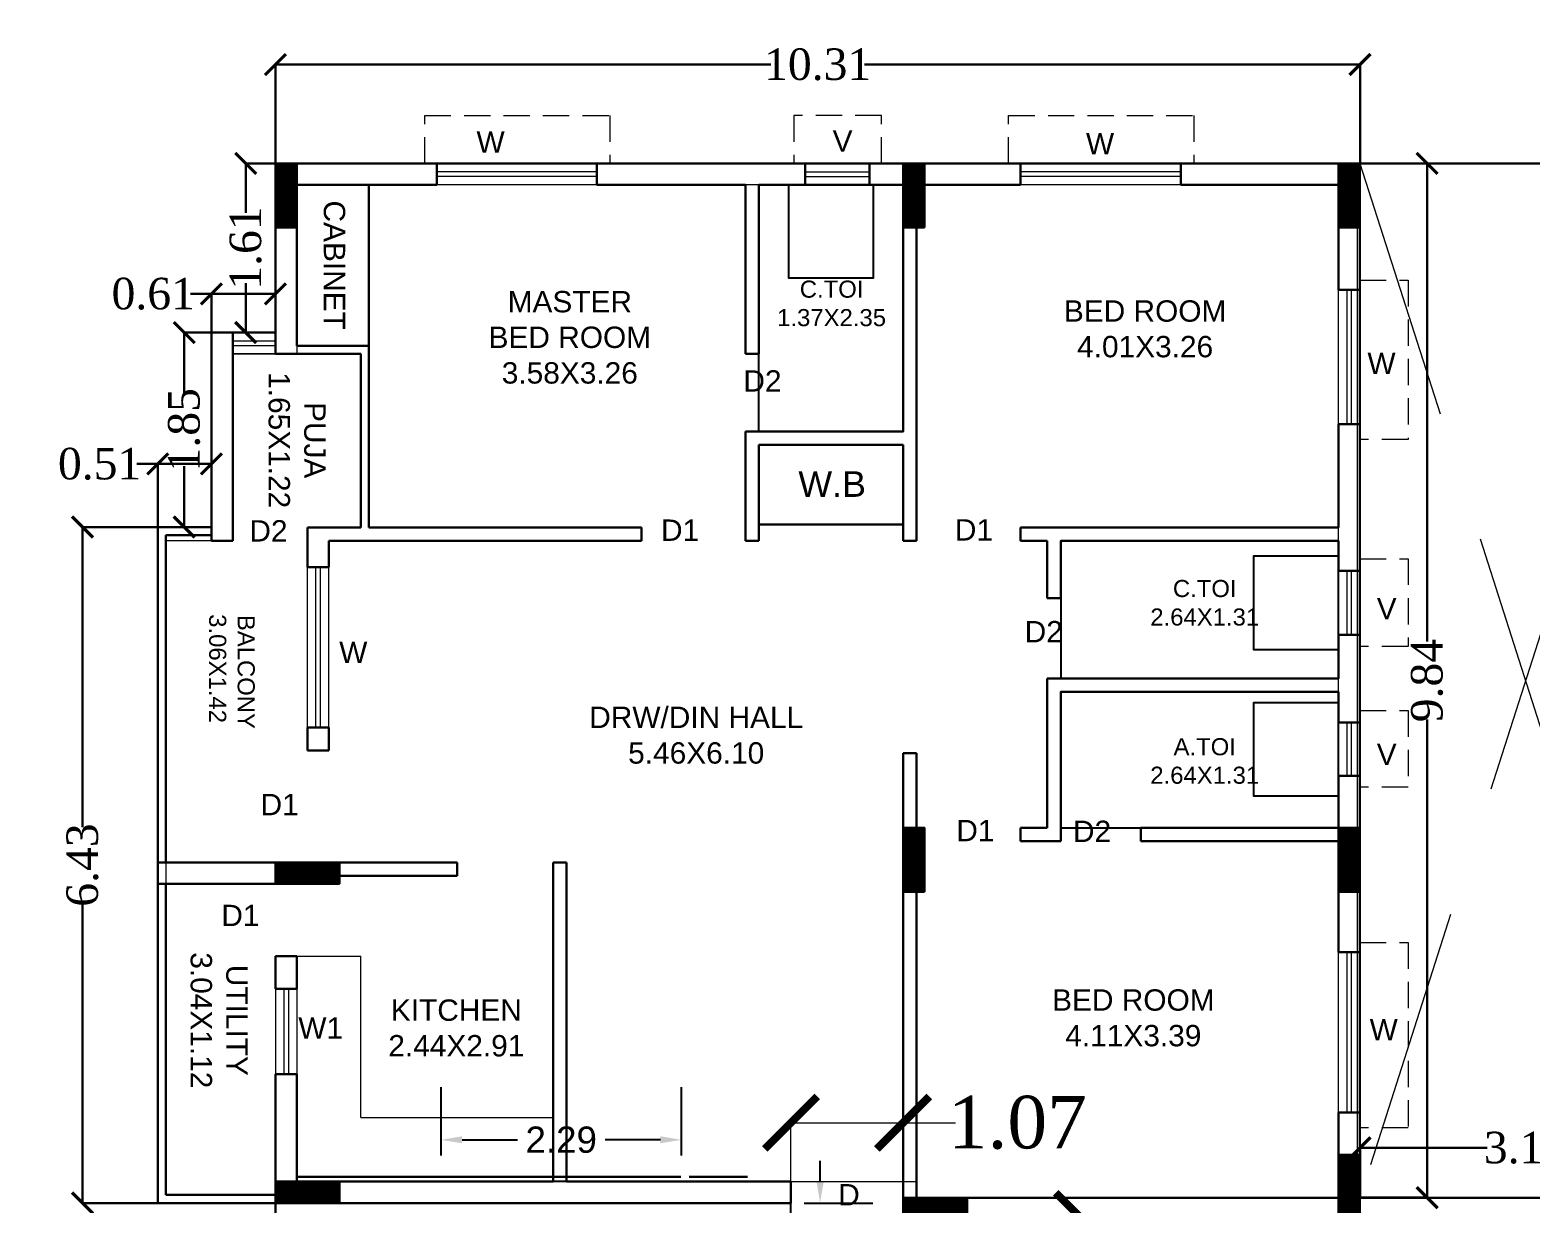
# Model space of a CAD drawing. Header units: metres. Extents: x 0 to 63445, y 32361 to 32804.
# Drawn here: x 63168.56 to 63182.83, y 32635.92 to 32647.08 of the extents above; entities that cross this region are included whole.
import ezdxf

# ---------------------------------------------------------------- set-up
doc = ezdxf.new("R2010")
doc.units = ezdxf.units.M
doc.header["$MEASUREMENT"] = 0
doc.header["$PDMODE"] = 34
doc.header["$PDSIZE"] = -10
for name, pattern in [('CONTINULUS', [0]), ('DASHED', [0.75, 0.5, -0.25]), ('DASHED2', [0.375, 0.25, -0.125])]:
    doc.linetypes.add(name, pattern=pattern)
doc.layers.get('0').update_dxf_attribs({"lineweight": 25})
doc.layers.add('BLK_1_FLR_4_BATH', color=3, linetype='Continuous', plot=False)
doc.layers.add('BLK_1_FLR_4_WATER_CLOSET', color=2, linetype='Continuous', plot=False)
for name, color, linetype, lineweight in [('BLK_1_FLR_4_BLT_UP_AREA', 14, 'DASHED', 9), ('BLK_1_FLR_4_BLT_UP_AREA_DEDUCT', 41, 'DASHED', 9), ('BLK_1_FLR_4_EXIT_WIDTH_DOOR', 7, 'Continuous', 0), ('BLK_1_FLR_4_EXIT_WIDTH_STAIR', 7, 'Continuous', 0), ('BLK_1_FLR_4_STAIR_1_FLIGHT_2', 7, 'Continuous', 0), ('BLK_1_FLR_4_UNITFA', 7, 'Continuous', 0), ('COLUMN', 1, 'Continuous', 30), ('elev', 252, 'Continuous', 20), ('hatch', 251, 'Continuous', 20), ('TEXT-2', 65, 'Continuous', 18), ('wall', 7, 'Continuous', 30), ('window', 154, 'Continuous', 9)]:
    doc.layers.add(name, color=color, linetype=linetype, lineweight=lineweight)
doc.layers.add('BLK_1_FLR_4_STAIR_1', color=7, linetype='Continuous', true_color=0xffffff, plot=False)
doc.layers.add('text', color=65, linetype='Continuous')
doc.styles.add('AutoDCRFont', font='arial.ttf')
doc.styles.add('PreDCRFont', font='arial.ttf', dxfattribs={"height": 0.25})
doc.styles.get("Standard").update_dxf_attribs({"font": 'arial.ttf', "height": 0.4})
doc.styles.add('TNR', font='times.ttf', dxfattribs={"height": 0.5})
doc.dimstyles.new('ARCHANA', dxfattribs={"dimscale": 0, "dimtxt": 0.5, "dimasz": 0.5, "dimexe": 0, "dimexo": 0, "dimgap": 0, "dimtad": 0, "dimzin": 0, "dimdsep": 46, "dimtxsty": 'TNR', "dimblk": 'ARCHTICK', "dimcen": 0.09, "dimclrd": 36, "dimclre": 36, "dimclrt": 7, "dimadec": 0, "dimazin": 0, "dimtfac": 1, "dimtofl": 0, "dimtmove": 0, "dimatfit": 3, "dimldrblk": 'ARCHTICK', "dimfxl": 1, "dimfrac": 2, "dimtolj": 1, "dimtzin": 0, "dimlwd": -1, "dimlwe": -1, "dimarcsym": 0})
doc.dimstyles.new('Copy of Standard2', dxfattribs={"dimtxt": 0.25, "dimasz": 0.2, "dimexe": 0.5, "dimexo": 0.3, "dimgap": 0.09, "dimtad": 0, "dimtoh": 1, "dimzin": 0, "dimdsep": 46, "dimtxsty": 'PreDCRFont', "dimcen": 0.025, "dimdle": 0.1, "dimadec": 0, "dimazin": 0, "dimtfac": 1, "dimtofl": 0, "dimtmove": 2, "dimatfit": 3, "dimfxl": 0.18, "dimtolj": 1, "dimtzin": 0, "dimarcsym": 0})

# ---------------------------------------------------------------- blocks, each defined once
blk = doc.blocks.new('*D385')
at = {"layer": 'BLK_1_FLR_4_STAIR_1_FLIGHT_2', "color": 0, "linetype": 'Continuous', "lineweight": -2, "transparency": 16777216}
for p, q in [((63172.472, 32636.375), (63172.472, 32637.025)), ((63174.758, 32636.375), (63174.758, 32637.025)), ((63172.672, 32636.525), (63173.198, 32636.525)), ((63174.558, 32636.525), (63174.032, 32636.525))]:
    blk.add_line(p, q, dxfattribs=at)
at = {"layer": 'BLK_1_FLR_4_STAIR_1_FLIGHT_2', "color": 0, "linetype": 'Continuous', "transparency": 16777216}
for points in [[(63172.672, 32636.559), (63172.672, 32636.492), (63172.472, 32636.525)], [(63174.558, 32636.559), (63174.558, 32636.492), (63174.758, 32636.525)]]:
    blk.add_solid(points, dxfattribs=at)
at = {"layer": 'Defpoints', "color": 0, "linetype": 'Continuous', "transparency": 16777216}
for p in [(63174.758, 32636.525), (63172.472, 32635.924), (63174.758, 32635.924)]:
    blk.add_point(p, dxfattribs=at)
at = {"layer": 'BLK_1_FLR_4_STAIR_1_FLIGHT_2', "color": 0, "linetype": 'Continuous', "transparency": 16777216, "insert": (63173.615, 32636.525), "char_height": 0.25, "attachment_point": 5, "style": 'PreDCRFont'}
blk.add_mtext('\\A1;2.29', dxfattribs=at)
blk = doc.blocks.new('*D386')
at = {"layer": 'BLK_1_FLR_4_STAIR_1_FLIGHT_2', "color": 0, "linetype": 'Continuous', "lineweight": -2, "transparency": 16777216}
for p, q in [((63176.077, 32636.124), (63176.077, 32636.324)), ((63175.927, 32635.924), (63176.577, 32635.924)), ((63175.927, 32634.705), (63176.577, 32634.705)), ((63176.077, 32634.505), (63176.077, 32634.305))]:
    blk.add_line(p, q, dxfattribs=at)
at = {"layer": 'BLK_1_FLR_4_STAIR_1_FLIGHT_2', "color": 0, "linetype": 'Continuous', "transparency": 16777216}
for points in [[(63176.044, 32636.124), (63176.111, 32636.124), (63176.077, 32635.924)], [(63176.044, 32634.505), (63176.111, 32634.505), (63176.077, 32634.705)]]:
    blk.add_solid(points, dxfattribs=at)
at = {"layer": 'Defpoints', "color": 0, "linetype": 'Continuous', "transparency": 16777216}
for p in [(63175.358, 32635.924), (63176.077, 32635.924), (63174.758, 32634.705)]:
    blk.add_point(p, dxfattribs=at)
at = {"layer": 'BLK_1_FLR_4_STAIR_1_FLIGHT_2', "color": 0, "linetype": 'Continuous', "transparency": 16777216, "insert": (63176.077, 32635.314), "char_height": 0.25, "attachment_point": 5, "rotation": 90, "style": 'PreDCRFont'}
blk.add_mtext('\\A1;1.22', dxfattribs=at)
blk = doc.blocks.new('A$C7D115503')
at = {"layer": 'COLUMN', "ltscale": 3}
h = blk.add_hatch(dxfattribs=at)
h.set_pattern_fill('ANSI31', color=256, style=0)
h.paths.add_polyline_path([(-14.36, -11.59), (-6.36, -11.59), (-6.36, 12.41), (-14.36, 12.41)])
at = {"layer": 'COLUMN', "ltscale": 0.05}
for p, q in [((-14.36, 12.41), (-6.36, 12.41)), ((-14.36, 12.41), (-14.36, -11.59)), ((-6.36, 12.41), (-6.36, -11.59)), ((-6.36, -11.59), (-14.36, -11.59))]:
    blk.add_line(p, q, dxfattribs=at)
blk = doc.blocks.new('_ArchTick')
at = {"color": 0, "linetype": 'ByBlock', "const_width": 0.15}
blk.add_lwpolyline([(-0.5, -0.5), (0.5, 0.5)], dxfattribs=at)
blk = doc.blocks.new('*D671')
at = {"layer": 'Defpoints', "color": 0, "ltscale": 0.5, "transparency": 16777216}
for p in [(63169.062, 32642.355), (63169.778, 32642.355), (63169.778, 32635.924)]:
    blk.add_point(p, dxfattribs=at)
at = {"layer": 'wall', "color": 36, "ltscale": 0.5, "transparency": 16777216}
for p, q in [((63169.778, 32642.355), (63169.062, 32642.355)), ((63169.062, 32642.355), (63169.062, 32639.499)), ((63169.062, 32635.924), (63169.062, 32638.78)), ((63169.778, 32635.924), (63169.062, 32635.924))]:
    blk.add_line(p, q, dxfattribs=at)
at = {"layer": 'wall', "color": 36, "ltscale": 0.5, "transparency": 16777216, "xscale": 0.2, "yscale": 0.2, "zscale": 0.2}
for p, rotation in [((63169.062, 32642.355), 90), ((63169.062, 32635.924), 270)]:
    blk.add_blockref('_ArchTick', p, dxfattribs=dict(at, rotation=rotation))
at = {"layer": 'wall', "color": 7, "ltscale": 0.5, "transparency": 16777216, "insert": (63169.062, 32639.139), "char_height": 0.5, "attachment_point": 5, "rotation": 90, "style": 'TNR'}
blk.add_mtext('\\A1;{\\H0.6x;6.43}', dxfattribs=at)
blk = doc.blocks.new('*D672')
at = {"layer": 'Defpoints', "color": 0, "ltscale": 0.5, "transparency": 16777216}
for p in [(63169.778, 32642.955), (63169.778, 32642.355), (63170.288, 32642.355)]:
    blk.add_point(p, dxfattribs=at)
at = {"layer": 'wall', "color": 36, "ltscale": 0.5, "transparency": 16777216}
for p, q in [((63169.778, 32642.955), (63169.578, 32642.955)), ((63169.778, 32642.355), (63169.778, 32642.955)), ((63170.288, 32642.955), (63169.778, 32642.955)), ((63170.288, 32642.355), (63170.288, 32642.955))]:
    blk.add_line(p, q, dxfattribs=at)
at = {"layer": 'wall', "color": 36, "ltscale": 0.5, "transparency": 16777216, "xscale": 0.2, "yscale": 0.2, "zscale": 0.2, "rotation": 180}
blk.add_blockref('_ArchTick', (63169.778, 32642.955), dxfattribs=at)
at = {"layer": 'wall', "color": 36, "ltscale": 0.5, "transparency": 16777216, "xscale": 0.2, "yscale": 0.2, "zscale": 0.2}
blk.add_blockref('_ArchTick', (63170.288, 32642.955), dxfattribs=at)
at = {"layer": 'wall', "color": 7, "ltscale": 0.5, "transparency": 16777216, "insert": (63169.225, 32642.955), "char_height": 0.5, "attachment_point": 5, "style": 'TNR'}
blk.add_mtext('\\A1;{\\H0.6x;0.51}', dxfattribs=at)
blk = doc.blocks.new('*D673')
at = {"layer": 'Defpoints', "color": 0, "ltscale": 0.5, "transparency": 16777216}
for p in [(63170.029, 32644.205), (63170.288, 32644.205), (63170.288, 32642.355)]:
    blk.add_point(p, dxfattribs=at)
at = {"layer": 'wall', "color": 36, "ltscale": 0.5, "transparency": 16777216}
for p, q in [((63170.288, 32644.205), (63170.029, 32644.205)), ((63170.029, 32644.205), (63170.029, 32643.627)), ((63170.029, 32642.355), (63170.029, 32642.933)), ((63170.288, 32642.355), (63170.029, 32642.355))]:
    blk.add_line(p, q, dxfattribs=at)
at = {"layer": 'wall', "color": 36, "ltscale": 0.5, "transparency": 16777216, "xscale": 0.2, "yscale": 0.2, "zscale": 0.2}
for p, rotation in [((63170.029, 32644.205), 90), ((63170.029, 32642.355), 270)]:
    blk.add_blockref('_ArchTick', p, dxfattribs=dict(at, rotation=rotation))
at = {"layer": 'wall', "color": 7, "ltscale": 0.5, "transparency": 16777216, "insert": (63170.029, 32643.28), "char_height": 0.5, "attachment_point": 5, "rotation": 90, "style": 'TNR'}
blk.add_mtext('\\A1;{\\H0.6x;1.85}', dxfattribs=at)
blk = doc.blocks.new('*D674')
at = {"layer": 'Defpoints', "color": 0, "ltscale": 0.5, "transparency": 16777216}
for p in [(63170.897, 32644.573), (63170.288, 32644.205), (63170.897, 32644.205)]:
    blk.add_point(p, dxfattribs=at)
at = {"layer": 'wall', "color": 36, "ltscale": 0.5, "transparency": 16777216}
for p, q in [((63170.288, 32644.573), (63170.088, 32644.573)), ((63170.288, 32644.205), (63170.288, 32644.573)), ((63170.897, 32644.573), (63170.288, 32644.573)), ((63170.897, 32644.205), (63170.897, 32644.573))]:
    blk.add_line(p, q, dxfattribs=at)
at = {"layer": 'wall', "color": 36, "ltscale": 0.5, "transparency": 16777216, "xscale": 0.2, "yscale": 0.2, "zscale": 0.2, "rotation": 180}
blk.add_blockref('_ArchTick', (63170.288, 32644.573), dxfattribs=at)
at = {"layer": 'wall', "color": 36, "ltscale": 0.5, "transparency": 16777216, "xscale": 0.2, "yscale": 0.2, "zscale": 0.2}
blk.add_blockref('_ArchTick', (63170.897, 32644.573), dxfattribs=at)
at = {"layer": 'wall', "color": 7, "ltscale": 0.5, "transparency": 16777216, "insert": (63169.735, 32644.573), "char_height": 0.5, "attachment_point": 5, "style": 'TNR'}
blk.add_mtext('\\A1;{\\H0.6x;0.61}', dxfattribs=at)
blk = doc.blocks.new('*D641')
at = {"layer": 'Defpoints', "color": 0, "ltscale": 0.5, "transparency": 16777216}
for p in [(63170.614, 32645.814), (63170.897, 32645.814), (63170.897, 32644.205)]:
    blk.add_point(p, dxfattribs=at)
at = {"layer": 'wall', "color": 36, "ltscale": 0.5, "transparency": 16777216}
for p, q in [((63170.897, 32645.814), (63170.614, 32645.814)), ((63170.614, 32645.814), (63170.614, 32645.344)), ((63170.614, 32644.205), (63170.614, 32644.675)), ((63170.897, 32644.205), (63170.614, 32644.205))]:
    blk.add_line(p, q, dxfattribs=at)
at = {"layer": 'wall', "color": 36, "ltscale": 0.5, "transparency": 16777216, "xscale": 0.2, "yscale": 0.2, "zscale": 0.2}
for p, rotation in [((63170.614, 32645.814), 90), ((63170.614, 32644.205), 270)]:
    blk.add_blockref('_ArchTick', p, dxfattribs=dict(at, rotation=rotation))
at = {"layer": 'wall', "color": 7, "ltscale": 0.5, "transparency": 16777216, "insert": (63170.614, 32645.009), "char_height": 0.5, "attachment_point": 5, "rotation": 90, "style": 'TNR'}
blk.add_mtext('\\A1;{\\H0.6x;1.61}', dxfattribs=at)
blk = doc.blocks.new('*D675')
at = {"layer": 'Defpoints', "color": 0, "ltscale": 0.5, "transparency": 16777216}
for p in [(63181.212, 32646.755), (63170.897, 32645.814), (63181.212, 32645.814)]:
    blk.add_point(p, dxfattribs=at)
at = {"layer": 'wall', "color": 36, "ltscale": 0.5, "transparency": 16777216}
for p, q in [((63170.897, 32645.814), (63170.897, 32646.755)), ((63170.897, 32646.755), (63175.609, 32646.755)), ((63181.212, 32646.755), (63176.5, 32646.755)), ((63181.212, 32645.814), (63181.212, 32646.755))]:
    blk.add_line(p, q, dxfattribs=at)
at = {"layer": 'wall', "color": 36, "ltscale": 0.5, "transparency": 16777216, "xscale": 0.2, "yscale": 0.2, "zscale": 0.2, "rotation": 180}
blk.add_blockref('_ArchTick', (63170.897, 32646.755), dxfattribs=at)
at = {"layer": 'wall', "color": 36, "ltscale": 0.5, "transparency": 16777216, "xscale": 0.2, "yscale": 0.2, "zscale": 0.2}
blk.add_blockref('_ArchTick', (63181.212, 32646.755), dxfattribs=at)
at = {"layer": 'wall', "color": 7, "ltscale": 0.5, "transparency": 16777216, "insert": (63176.054, 32646.755), "char_height": 0.5, "attachment_point": 5, "style": 'TNR'}
blk.add_mtext('\\A1;{\\H0.6x;10.31}', dxfattribs=at)
blk = doc.blocks.new('*D676')
at = {"layer": 'Defpoints', "color": 0, "ltscale": 0.5, "transparency": 16777216}
for p in [(63181.212, 32645.814), (63181.212, 32635.975), (63181.85, 32635.975)]:
    blk.add_point(p, dxfattribs=at)
at = {"layer": 'wall', "color": 36, "ltscale": 0.5, "transparency": 16777216}
for p, q in [((63181.212, 32645.814), (63181.85, 32645.814)), ((63181.85, 32645.814), (63181.85, 32641.265)), ((63181.85, 32635.975), (63181.85, 32640.523)), ((63181.212, 32635.975), (63181.85, 32635.975))]:
    blk.add_line(p, q, dxfattribs=at)
at = {"layer": 'wall', "color": 36, "ltscale": 0.5, "transparency": 16777216, "xscale": 0.2, "yscale": 0.2, "zscale": 0.2}
for p, rotation in [((63181.85, 32645.814), 90), ((63181.85, 32635.975), 270)]:
    blk.add_blockref('_ArchTick', p, dxfattribs=dict(at, rotation=rotation))
at = {"layer": 'wall', "color": 7, "ltscale": 0.5, "transparency": 16777216, "insert": (63181.85, 32640.894), "char_height": 0.5, "attachment_point": 5, "rotation": 90, "style": 'TNR'}
blk.add_mtext('\\A1;{\\H0.6x;9.84}', dxfattribs=at)
blk = doc.blocks.new('*D677')
at = {"layer": 'Defpoints', "color": 0, "ltscale": 0.5, "transparency": 16777216}
for p in [(63184.36, 32636.449), (63181.212, 32635.975), (63184.36, 32635.975)]:
    blk.add_point(p, dxfattribs=at)
at = {"layer": 'wall', "color": 36, "ltscale": 0.5, "transparency": 16777216}
for p, q in [((63181.212, 32635.975), (63181.212, 32636.449)), ((63181.212, 32636.449), (63182.422, 32636.449)), ((63184.36, 32636.449), (63183.15, 32636.449)), ((63184.36, 32635.975), (63184.36, 32636.449))]:
    blk.add_line(p, q, dxfattribs=at)
at = {"layer": 'wall', "color": 36, "ltscale": 0.5, "transparency": 16777216, "xscale": 0.2, "yscale": 0.2, "zscale": 0.2, "rotation": 180}
blk.add_blockref('_ArchTick', (63181.212, 32636.449), dxfattribs=at)
at = {"layer": 'wall', "color": 36, "ltscale": 0.5, "transparency": 16777216, "xscale": 0.2, "yscale": 0.2, "zscale": 0.2}
blk.add_blockref('_ArchTick', (63184.36, 32636.449), dxfattribs=at)
at = {"layer": 'wall', "color": 7, "ltscale": 0.5, "transparency": 16777216, "insert": (63182.786, 32636.449), "char_height": 0.5, "attachment_point": 5, "style": 'TNR'}
blk.add_mtext('\\A1;{\\H0.6x;3.15}', dxfattribs=at)
blk = doc.blocks.new('*D955')
at = {"layer": 'BLK_1_FLR_4_EXIT_WIDTH_STAIR', "color": 36, "ltscale": 0.5, "transparency": 16777216}
for p, q in [((63177.907, 32635.772), (63178.568, 32635.772)), ((63178.568, 32635.772), (63178.568, 32635.312)), ((63178.568, 32633.638), (63178.568, 32634.097)), ((63177.907, 32633.638), (63178.568, 32633.638))]:
    blk.add_line(p, q, dxfattribs=at)
at = {"layer": 'Defpoints', "color": 0, "ltscale": 0.5, "transparency": 16777216}
for p in [(63177.907, 32635.772), (63178.568, 32635.772), (63177.907, 32633.638)]:
    blk.add_point(p, dxfattribs=at)
at = {"layer": 'BLK_1_FLR_4_EXIT_WIDTH_STAIR', "color": 36, "ltscale": 0.5, "transparency": 16777216, "xscale": 0.5, "yscale": 0.5, "zscale": 0.5}
for p, rotation in [((63178.568, 32635.772), 90), ((63178.568, 32633.638), 270)]:
    blk.add_blockref('_ArchTick', p, dxfattribs=dict(at, rotation=rotation))
at = {"layer": 'BLK_1_FLR_4_EXIT_WIDTH_STAIR', "color": 7, "ltscale": 0.5, "transparency": 16777216, "insert": (63178.568, 32634.705), "char_height": 0.5, "attachment_point": 5, "rotation": 90, "style": 'TNR'}
blk.add_mtext('\\A1;2.13', dxfattribs=at)
blk = doc.blocks.new('*D1015')
at = {"layer": 'BLK_1_FLR_4_EXIT_WIDTH_DOOR', "color": 36, "ltscale": 0.5, "transparency": 16777216}
for p, q in [((63175.8, 32636.127), (63175.8, 32636.688)), ((63175.8, 32636.688), (63176.866, 32636.688)), ((63176.866, 32636.127), (63176.866, 32636.688)), ((63176.866, 32636.688), (63177.366, 32636.688))]:
    blk.add_line(p, q, dxfattribs=at)
at = {"layer": 'Defpoints', "color": 0, "ltscale": 0.5, "transparency": 16777216}
for p in [(63176.866, 32636.688), (63175.8, 32636.127), (63176.866, 32636.127)]:
    blk.add_point(p, dxfattribs=at)
at = {"layer": 'BLK_1_FLR_4_EXIT_WIDTH_DOOR', "color": 36, "ltscale": 0.5, "transparency": 16777216, "xscale": 0.5, "yscale": 0.5, "zscale": 0.5, "rotation": 180}
blk.add_blockref('_ArchTick', (63175.8, 32636.688), dxfattribs=at)
at = {"layer": 'BLK_1_FLR_4_EXIT_WIDTH_DOOR', "color": 36, "ltscale": 0.5, "transparency": 16777216, "xscale": 0.5, "yscale": 0.5, "zscale": 0.5}
blk.add_blockref('_ArchTick', (63176.866, 32636.688), dxfattribs=at)
at = {"layer": 'BLK_1_FLR_4_EXIT_WIDTH_DOOR', "color": 7, "ltscale": 0.5, "transparency": 16777216, "insert": (63177.953, 32636.688), "char_height": 0.5, "attachment_point": 5, "style": 'TNR'}
blk.add_mtext('\\A1;1.07', dxfattribs=at)

msp = doc.modelspace()

# ---------------------------------------------------------------- linework, layer by layer
at = {"layer": 'BLK_1_FLR_4_BATH', "color": 3}
for points in [[(63175.4948, 32645.6104), (63176.8664, 32645.6104), (63176.8664, 32643.2649), (63175.4948, 32643.2649)], [(63181.0084, 32642.2235), (63178.3651, 32642.2235), (63178.3651, 32640.9153), (63181.0084, 32640.9153)], [(63181.0084, 32640.7883), (63178.3651, 32640.7883), (63178.3651, 32639.4929), (63181.0084, 32639.4929)]]:
    msp.add_lwpolyline(points, close=True, dxfattribs=at)
at = {"layer": 'BLK_1_FLR_4_BLT_UP_AREA', "color": 14, "linetype": 'CONTINULUS', "ltscale": 0.05}
msp.add_lwpolyline([(63233.1569, 32645.8136), (63170.8973, 32645.8136), (63170.8973, 32644.2047), (63170.2876, 32644.2047), (63170.2876, 32642.3547), (63169.778, 32642.3547), (63169.778, 32642.3547), (63169.778, 32635.9241), (63170.8973, 32635.9241), (63170.8973, 32633.4856), (63169.778, 32633.4856), (63169.778, 32627.055), (63170.2876, 32627.055), (63170.2876, 32625.205), (63170.8973, 32625.205), (63170.8973, 32623.5961), (63233.1569, 32623.5961)], dxfattribs=at)
at = {"layer": 'BLK_1_FLR_4_BLT_UP_AREA_DEDUCT', "color": 14, "linetype": 'Continuous'}
msp.add_lwpolyline([(63184.3601, 32635.9749), (63181.1886, 32635.9749), (63181.1886, 32645.8195), (63184.3601, 32645.8195)], close=True, dxfattribs=at)
at = {"layer": 'BLK_1_FLR_4_STAIR_1'}
msp.add_lwpolyline([(63175.7996, 32633.2824), (63175.7996, 32636.1273), (63170.8973, 32636.1273), (63170.8973, 32633.2824)], close=True, dxfattribs=at)
at = {"layer": 'BLK_1_FLR_4_UNITFA', "color": 3, "ltscale": 0.5}
msp.add_lwpolyline([(63169.8542, 32636.0003), (63170.8973, 32636.0003), (63170.8973, 32636.1273), (63176.9934, 32636.1273), (63176.9934, 32635.9749), (63181.0084, 32635.9749), (63181.0084, 32645.6104), (63171.1005, 32645.6104), (63171.1005, 32644.0015), (63170.4899, 32644.0015), (63170.4909, 32642.2235), (63169.8542, 32642.2235), (63169.8542, 32636.0003)], close=True, dxfattribs=at)
at = {"layer": 'BLK_1_FLR_4_WATER_CLOSET', "color": 3}
for points in [[(63176.585, 32645.6104), (63175.7763, 32645.6104), (63175.7763, 32644.7254), (63176.585, 32644.7254)], [(63181.0084, 32642.0762), (63180.1997, 32642.0762), (63180.1997, 32641.1913), (63181.0084, 32641.1913)], [(63181.0084, 32640.6839), (63180.1997, 32640.6839), (63180.1997, 32639.799), (63181.0084, 32639.799)]]:
    msp.add_lwpolyline(points, close=True, dxfattribs=at)
at = {"layer": 'elev', "ltscale": 0.05}
for p, q in [((63171.1005, 32638.2737), (63171.7101, 32638.2737)), ((63171.7101, 32636.7369), (63171.7101, 32638.2737)), ((63171.7101, 32636.7369), (63173.5389, 32636.7369))]:
    msp.add_line(p, q, dxfattribs=at)
at = {"layer": 'hatch', "linetype": 'DASHED2', "ltscale": 10}
for p, q in [((63181.2116, 32645.8136), (63184.3601, 32635.9749)), ((63184.3601, 32645.8125), (63181.2116, 32635.9749))]:
    msp.add_line(p, q, dxfattribs=at)
at = {"layer": 'wall', "ltscale": 0.05}
for p, q in [((63170.8973, 32644.2047), (63170.8973, 32645.8136)), ((63170.8973, 32645.8136), (63172.4307, 32645.8136)), ((63170.8973, 32645.8136), (63170.8973, 32644.2047)), ((63173.9547, 32645.8136), (63175.9363, 32645.8136)), ((63176.5459, 32645.8136), (63177.0696, 32645.8136)), ((63177.0696, 32645.8136), (63177.9841, 32645.8136)), ((63179.5081, 32645.8136), (63181.0084, 32645.8136)), ((63181.2116, 32644.6106), (63181.2116, 32645.8136)), ((63171.1005, 32645.6104), (63172.4307, 32645.6104)), ((63171.1005, 32644.0777), (63171.1005, 32645.6104)), ((63173.9547, 32645.6104), (63175.3678, 32645.6104)), ((63175.3678, 32644.0015), (63175.3678, 32645.6104)), ((63175.4948, 32645.6104), (63175.9382, 32645.6104)), ((63175.4948, 32645.6104), (63175.9363, 32645.6104)), ((63175.4948, 32644.0015), (63175.4948, 32645.6104)), ((63176.5459, 32645.6104), (63176.6828, 32645.6104)), ((63176.5459, 32645.6104), (63176.8664, 32645.6104)), ((63176.9934, 32642.2235), (63176.9934, 32645.6231)), ((63177.0696, 32645.6104), (63177.9841, 32645.6104)), ((63177.9841, 32645.6104), (63177.9841, 32645.6231)), ((63179.5081, 32645.6104), (63181.0084, 32645.6104)), ((63181.0084, 32644.6106), (63181.0084, 32645.6104)), ((63176.8664, 32643.2649), (63176.8664, 32645.2167)), ((63170.8973, 32644.2047), (63170.2876, 32644.2047)), ((63170.2876, 32642.2235), (63170.2876, 32644.2047)), ((63170.4909, 32642.2235), (63170.4909, 32644.2047)), ((63171.7101, 32644.0015), (63170.8973, 32644.0015)), ((63171.7863, 32644.0777), (63171.1005, 32644.0777)), ((63175.4948, 32644.0015), (63175.3678, 32644.0015)), ((63181.0084, 32642.3505), (63181.0084, 32643.332)), ((63181.2116, 32641.9386), (63181.2116, 32643.332)), ((63175.3678, 32642.3505), (63175.3678, 32643.2649)), ((63176.8664, 32643.2649), (63175.3678, 32643.2649)), ((63175.4948, 32642.2235), (63175.4948, 32643.1379)), ((63176.8664, 32643.1379), (63175.4948, 32643.1379)), ((63176.8664, 32642.2235), (63176.8664, 32643.1379)), ((63169.778, 32639.1627), (63169.778, 32642.3547)), ((63169.778, 32642.3547), (63170.2876, 32642.3547)), ((63171.7101, 32642.3505), (63171.2021, 32642.3505)), ((63171.2021, 32642.3505), (63171.2021, 32641.9717)), ((63174.3772, 32642.3505), (63171.7863, 32642.3505)), ((63174.3772, 32642.2235), (63174.3772, 32642.3505)), ((63175.3678, 32642.2235), (63175.3678, 32642.3505)), ((63175.3678, 32642.3505), (63175.3678, 32642.3505)), ((63177.9841, 32642.2235), (63177.9841, 32642.3505)), ((63178.1873, 32642.3505), (63177.9841, 32642.3505)), ((63181.0084, 32642.3505), (63178.0603, 32642.3505)), ((63169.8542, 32639.1627), (63169.8542, 32642.2785)), ((63169.8542, 32642.2785), (63170.2876, 32642.2785)), ((63170.4909, 32642.2235), (63170.2876, 32642.2235)), ((63171.2021, 32641.9717), (63171.2021, 32642.2235)), ((63174.3772, 32642.2235), (63171.4053, 32642.2235)), ((63171.4053, 32641.9717), (63171.4053, 32642.2235)), ((63178.2381, 32642.2235), (63177.9841, 32642.2235)), ((63181.0084, 32642.2235), (63178.3651, 32642.2235)), ((63181.0084, 32641.9386), (63181.0084, 32642.2235)), ((63178.3651, 32641.6774), (63178.2381, 32641.6774)), ((63181.0084, 32640.9153), (63181.0084, 32641.329)), ((63181.2116, 32640.4939), (63181.2116, 32641.329)), ((63181.0084, 32640.9153), (63178.2381, 32640.9153)), ((63181.0084, 32640.7883), (63178.3651, 32640.7883)), ((63181.0084, 32640.4939), (63181.0084, 32640.7883)), ((63171.2021, 32640.2295), (63171.2021, 32640.4476)), ((63171.2021, 32640.4476), (63171.2021, 32640.2295)), ((63171.4053, 32640.2295), (63171.4053, 32640.4476)), ((63171.4053, 32640.2295), (63171.2021, 32640.2295)), ((63176.8664, 32639.3151), (63176.8664, 32640.2031)), ((63176.9934, 32640.2031), (63176.8664, 32640.2031)), ((63176.9934, 32640.2031), (63176.8664, 32640.2031)), ((63176.9934, 32639.3151), (63176.9934, 32640.2031)), ((63176.9934, 32640.2031), (63176.9934, 32640.2031)), ((63181.0084, 32639.4929), (63181.0084, 32639.989)), ((63181.2116, 32638.3089), (63181.2116, 32639.989)), ((63177.0696, 32639.3151), (63176.9934, 32639.3151)), ((63181.0084, 32638.3089), (63181.0084, 32639.3659)), ((63170.8973, 32638.9595), (63170.8973, 32639.1627)), ((63172.6245, 32639.1627), (63170.8973, 32639.1627)), ((63170.8973, 32639.1627), (63170.8973, 32638.9595)), ((63172.6245, 32639.1627), (63171.1005, 32639.1627)), ((63172.6245, 32639.0357), (63172.6245, 32639.1627)), ((63173.5389, 32636.1273), (63173.5389, 32639.1627)), ((63173.6659, 32639.1627), (63173.5389, 32639.1627)), ((63173.6659, 32639.1627), (63173.5389, 32639.1627)), ((63173.6659, 32636.1273), (63173.6659, 32639.1627)), ((63177.0696, 32639.1881), (63176.8664, 32639.1881)), ((63172.6245, 32639.0357), (63171.1005, 32639.0357)), ((63172.6245, 32639.0357), (63171.1005, 32639.0357)), ((63171.1005, 32638.9595), (63171.1005, 32639.0357)), ((63176.8664, 32635.7717), (63176.8664, 32639.1119)), ((63176.9934, 32635.9749), (63176.9934, 32639.1119)), ((63169.778, 32635.9241), (63169.778, 32638.9595)), ((63169.8542, 32636.0003), (63169.8542, 32638.9595)), ((63170.8973, 32637.9619), (63170.8973, 32638.2737)), ((63171.1005, 32638.2737), (63170.8973, 32638.2737)), ((63170.8973, 32638.2737), (63170.8973, 32637.9619)), ((63171.1005, 32637.9619), (63171.1005, 32638.2737)), ((63170.8973, 32637.1499), (63170.8973, 32635.9241)), ((63171.1005, 32636.1273), (63171.1005, 32637.1499)), ((63181.0084, 32636.3813), (63181.0084, 32636.7848)), ((63181.2116, 32636.3813), (63181.2116, 32636.7848)), ((63171.1005, 32636.1273), (63173.5389, 32636.1273)), ((63173.6659, 32636.1273), (63175.7996, 32636.1273)), ((63174.555, 32636.1273), (63174.555, 32636.1273)), ((63175.7996, 32635.9241), (63175.7996, 32636.1273)), ((63171.1005, 32635.9241), (63175.7996, 32635.9241))]:
    msp.add_line(p, q, dxfattribs=at)
at = {"layer": 'wall', "ltscale": 3}
for p, q in [((63172.4307, 32645.8136), (63172.4307, 32645.6104)), ((63173.9547, 32645.8136), (63173.9547, 32645.6104)), ((63175.9363, 32645.6104), (63175.9363, 32645.8136)), ((63176.5459, 32645.6104), (63176.5459, 32645.8136)), ((63177.9841, 32645.8136), (63177.9841, 32645.6104)), ((63179.5081, 32645.8136), (63179.5081, 32645.6104)), ((63181.0084, 32644.6106), (63181.2116, 32644.6106)), ((63181.0084, 32643.332), (63181.2116, 32643.332)), ((63171.2021, 32641.9717), (63171.4053, 32641.9717)), ((63181.0084, 32641.9386), (63181.2116, 32641.9386)), ((63181.0084, 32641.329), (63181.2116, 32641.329)), ((63171.2021, 32640.4476), (63171.4053, 32640.4476)), ((63181.0084, 32640.4939), (63181.2116, 32640.4939)), ((63181.0084, 32639.989), (63181.2116, 32639.989)), ((63181.0084, 32638.3089), (63181.2116, 32638.3089)), ((63170.8973, 32637.9619), (63171.1005, 32637.9619)), ((63170.8973, 32637.1499), (63171.1005, 32637.1499)), ((63181.0084, 32636.7848), (63181.2116, 32636.7848))]:
    msp.add_line(p, q, dxfattribs=at)
at = {"layer": 'wall'}
for p, q in [((63181.2116, 32645.8136), (63184.3601, 32645.8136)), ((63171.7863, 32644.0777), (63171.7863, 32645.6104)), ((63171.7101, 32644.0015), (63171.7101, 32642.3505)), ((63171.7863, 32644.0777), (63171.7863, 32642.3505)), ((63176.8664, 32642.3792), (63175.4948, 32642.3792)), ((63175.3678, 32642.2235), (63175.4948, 32642.2235)), ((63176.8664, 32642.2235), (63176.9934, 32642.2235)), ((63178.2381, 32642.2235), (63178.2381, 32641.6774)), ((63178.3651, 32642.2235), (63178.3651, 32641.6774)), ((63178.2381, 32640.9153), (63178.2381, 32639.4929)), ((63178.3651, 32640.7883), (63178.3651, 32639.3659)), ((63177.9841, 32639.4929), (63177.9841, 32639.3659)), ((63178.2381, 32639.4929), (63177.9841, 32639.4929)), ((63179.1271, 32639.4929), (63181.0084, 32639.4929)), ((63179.1271, 32639.4929), (63179.1271, 32639.3659)), ((63177.9841, 32639.3659), (63178.3651, 32639.3659)), ((63179.1271, 32639.3659), (63181.0084, 32639.3659)), ((63170.8973, 32639.1627), (63169.778, 32639.1627)), ((63169.778, 32639.1627), (63169.778, 32638.9595)), ((63170.8973, 32638.9595), (63169.778, 32638.9595)), ((63170.8973, 32636.0003), (63169.8542, 32636.0003)), ((63177.0696, 32635.9749), (63181.0084, 32635.9749)), ((63181.2116, 32635.9749), (63189.7994, 32635.9749))]:
    msp.add_line(p, q, dxfattribs=at)
at = {"layer": 'wall', "ltscale": 0.1}
for p, q in [((63175.9363, 32645.6104), (63175.8786, 32645.6104)), ((63181.0084, 32641.329), (63181.0084, 32641.2712)), ((63181.0084, 32639.989), (63181.0084, 32639.4929))]:
    msp.add_line(p, q, dxfattribs=at)
at = {"layer": 'wall', "ltscale": 0.5}
msp.add_line((63170.8973, 32644.2047), (63170.8973, 32644.0015), dxfattribs=at)
at = {"layer": 'wall', "linetype": 'Continuous'}
for p, q in [((63171.1005, 32636.1741), (63174.7537, 32636.1741)), ((63174.8327, 32636.1741), (63175.3857, 32636.1741))]:
    msp.add_line(p, q, dxfattribs=at)
at = {"layer": 'wall', "ltscale": 0.5}
msp.add_lwpolyline([(63184.3601, 32633.4348), (63181.2116, 32633.4348), (63181.2116, 32623.5961), (63170.8973, 32623.5961), (63170.8973, 32625.205), (63170.2876, 32625.205), (63170.2876, 32627.055), (63169.778, 32627.055), (63169.778, 32633.4856), (63170.8973, 32633.4856), (63170.8973, 32635.9241), (63169.778, 32635.9241), (63169.778, 32642.3547), (63170.2876, 32642.3547), (63170.2876, 32644.2047), (63170.8973, 32644.2047), (63170.8973, 32645.8136), (63181.2116, 32645.8136), (63181.2116, 32635.9749), (63184.3601, 32635.9749)], dxfattribs=at)
at = {"layer": 'wall'}
msp.add_arc((63170.9227, 32645.6623), 0.0254, 90, 180, dxfattribs=at)
at = {"layer": 'window'}
for p, q in [((63173.9547, 32645.8136), (63172.4316, 32645.8136)), ((63173.9547, 32645.7336), (63172.4316, 32645.7337)), ((63176.545, 32645.8136), (63175.9363, 32645.8136)), ((63175.9363, 32645.7337), (63176.545, 32645.7337)), ((63176.545, 32645.8136), (63176.5459, 32645.8136)), ((63176.545, 32645.7337), (63176.5459, 32645.7337)), ((63179.5081, 32645.8136), (63177.985, 32645.8136)), ((63179.5081, 32645.7337), (63177.985, 32645.7337)), ((63173.9547, 32645.6903), (63172.4316, 32645.6903)), ((63173.9547, 32645.6104), (63172.4316, 32645.6104)), ((63175.9363, 32645.6904), (63176.545, 32645.6903)), ((63175.9363, 32645.6104), (63176.545, 32645.6104)), ((63175.9372, 32645.6104), (63175.9382, 32645.6104)), ((63176.545, 32645.6904), (63176.5459, 32645.6904)), ((63176.545, 32645.6104), (63176.5459, 32645.6104)), ((63179.5081, 32645.6903), (63177.985, 32645.6903)), ((63179.5081, 32645.6104), (63177.985, 32645.6104)), ((63181.0084, 32643.332), (63181.0084, 32644.6097)), ((63181.0883, 32643.332), (63181.0883, 32644.6097)), ((63181.1316, 32643.332), (63181.1316, 32644.6097)), ((63181.2116, 32643.332), (63181.2116, 32644.6097)), ((63170.4899, 32644.2047), (63170.8973, 32644.2047)), ((63170.4899, 32644.1248), (63170.8973, 32644.1248)), ((63170.4899, 32644.0815), (63170.8973, 32644.0815)), ((63170.4899, 32644.0015), (63170.8973, 32644.0015)), ((63171.2021, 32640.4476), (63171.2021, 32641.9708)), ((63171.282, 32640.4476), (63171.282, 32641.9708)), ((63171.3253, 32640.4476), (63171.3253, 32641.9708)), ((63171.4053, 32640.4476), (63171.4053, 32641.9708)), ((63181.0084, 32641.9377), (63181.0084, 32641.9386)), ((63181.0084, 32641.329), (63181.0084, 32641.9386)), ((63181.0883, 32641.329), (63181.0883, 32641.9386)), ((63181.0884, 32641.9377), (63181.0884, 32641.9386)), ((63181.1316, 32641.329), (63181.1316, 32641.9386)), ((63181.1317, 32641.9377), (63181.1317, 32641.9386)), ((63181.2116, 32641.329), (63181.2116, 32641.9386)), ((63181.2116, 32641.9377), (63181.2116, 32641.9386)), ((63181.0084, 32640.493), (63181.0084, 32640.4939)), ((63181.0084, 32639.989), (63181.0084, 32640.4939)), ((63181.0883, 32639.989), (63181.0883, 32640.4939)), ((63181.0884, 32640.493), (63181.0884, 32640.4939)), ((63181.1316, 32639.989), (63181.1316, 32640.4939)), ((63181.1317, 32640.493), (63181.1317, 32640.4939)), ((63181.2116, 32640.493), (63181.2116, 32640.4939)), ((63181.2116, 32639.989), (63181.2116, 32640.4939)), ((63181.0084, 32636.7848), (63181.0084, 32638.308)), ((63181.0883, 32636.7848), (63181.0883, 32638.308)), ((63181.1316, 32636.7848), (63181.1316, 32638.308)), ((63181.2116, 32636.7848), (63181.2116, 32638.308)), ((63170.8973, 32637.9619), (63170.8973, 32637.1499)), ((63170.9772, 32637.9619), (63170.9772, 32637.1499)), ((63171.0205, 32637.9619), (63171.0205, 32637.1499)), ((63171.1005, 32637.9619), (63171.1005, 32637.1499))]:
    msp.add_line(p, q, dxfattribs=at)
at = {"layer": 'window', "color": 8, "linetype": 'DASHED2'}
for points in [[(63172.3164, 32645.8136), (63172.3164, 32646.2708), (63174.0786, 32646.2708), (63174.0786, 32645.8136)], [(63176.6611, 32645.8136), (63176.6611, 32646.2708), (63175.8271, 32646.2708), (63175.8271, 32645.8136)], [(63177.8698, 32645.8136), (63177.8698, 32646.2708), (63179.632, 32646.2708), (63179.632, 32645.8136)], [(63181.2116, 32644.7044), (63181.6688, 32644.7044), (63181.6688, 32643.1876), (63181.2116, 32643.1876)], [(63181.2116, 32642.0537), (63181.6688, 32642.0537), (63181.6688, 32641.2198), (63181.2116, 32641.2198)], [(63181.2116, 32640.6091), (63181.6688, 32640.6091), (63181.6688, 32639.8798), (63181.2116, 32639.8798)], [(63181.2116, 32638.4026), (63181.6688, 32638.4026), (63181.6688, 32636.6405), (63181.2116, 32636.6405)]]:
    msp.add_lwpolyline(points, dxfattribs=at)

# ---------------------------------------------------------------- block references
at = {"layer": 'COLUMN', "ltscale": 0.05, "xscale": -0.025400733691282, "yscale": 0.025400733691282, "zscale": 0.025400733691282}
for p, rotation in [((63171.2621, 32645.5193), 180), ((63177.2313, 32645.5193), 180), ((63181.3732, 32645.5193), 180), ((63177.2313, 32639.1986), 180), ((63181.3732, 32639.1986), 180), ((63171.2126, 32638.7979), 90), ((63181.3732, 32636.087), 180), ((63171.2126, 32635.7625), 90), ((63177.1818, 32635.6101), 90)]:
    msp.add_blockref('A$C7D115503', p, dxfattribs=dict(at, rotation=rotation))

# ---------------------------------------------------------------- texts
at = {"layer": 'text', "rotation": 270}
for s, insert, char_height, width, attachment_point in [('\\pxqc;CABINET', (63171.5602, 32641.8995), 0.203206, 5.893319, 3), ('\\pxqc;PUJA\\P1.65X1.22', (63170.8291, 32646.0241), 0.20321, 5.68602, 7), ('\\pxqc; BALCONY\\P3.06X1.42', (63170.2644, 32638.7726), 0.162565, 4.470808, 9), ('\\pxqc;UTILITY\\P3.04X1.12', (63170.0877, 32634.8678), 0.203206, 5.588511, 9)]:
    msp.add_mtext(s, dxfattribs=dict(at, insert=insert, char_height=char_height, width=width, attachment_point=attachment_point))
at = {"layer": 'text'}
for s, insert, char_height, width, attachment_point in [('\\pxqc;MASTER \\PBED ROOM\\P3.58X3.26', (63170.9025, 32644.6003), 0.203206, 5.588511, 1), ('\\pxqc;C.TOI\\P1.37X2.35', (63173.9535, 32644.6994), 0.162565, 4.465728, 1), ('\\pxqc;BED ROOM\\P4.01X3.26', (63176.3739, 32644.5117), 0.203206, 5.588511, 1), ('\\pxqc,t17;D2', (63172.5949, 32643.6432), 0.203206, 5.867919, 7), ('\\pxqc;W.B', (63172.8233, 32642.8856), 0.24385, 6.736694, 1), ('\\pxqc;D1', (63171.8116, 32642.2235), 0.20321, 5.867919, 7), ('\\pxqc;D1', (63174.6063, 32642.2265), 0.20321, 5.867919, 7), ('\\pxqc,t17;D2', (63167.4469, 32642.2169), 0.203206, 6.767919, 7), ('\\pxqc;C.TOI\\P2.64X1.31', (63177.5022, 32641.8513), 0.162565, 4.465728, 1), ('\\pxqc,t17;D2', (63175.2699, 32641.2576), 0.203206, 5.867919, 7), ('\\pxqc;DRW/DIN HALL\\P5.46X6.10', (63172.1045, 32640.6461), 0.203206, 5.588511, 1), ('\\pxqc;A.TOI\\P2.64X1.31', (63177.5022, 32640.3462), 0.162565, 4.465728, 1), ('\\pxqc;D1', (63167.6533, 32639.6132), 0.20321, 6.567919, 7), ('\\pxqc;D1', (63174.6197, 32639.3659), 0.20321, 5.867919, 7), ('\\pxqc,t17;D2', (63175.7293, 32639.3582), 0.203206, 5.867919, 7), ('\\pxqc;D1', (63167.1799, 32638.5581), 0.20321, 6.767919, 7), ('\\pxqc;KITCHEN\\P2.44X2.91', (63169.8233, 32637.8605), 0.203206, 5.588511, 1), ('\\pxqc;BED ROOM\\P4.11X3.39', (63176.262, 32637.957), 0.203206, 5.588511, 1), ('\\pxqc;D', (63173.4179, 32635.9011), 0.20321, 5.867919, 7)]:
    msp.add_mtext(s, dxfattribs=dict(at, insert=insert, char_height=char_height, width=width, attachment_point=attachment_point))
at = {"layer": 'TEXT-2', "width": 0.183842, "attachment_point": 3, "style": 'AutoDCRFont'}
for s, insert, char_height in [('W', (63173.0773, 32646.1185), 0.2032), ('V', (63176.3855, 32646.1284), 0.2032), ('W', (63178.8736, 32646.1034), 0.2032), ('W', (63181.5505, 32644.013), 0.2032), ('V', (63181.5604, 32641.6809), 0.2032), ('W', (63171.7715, 32641.2638), 0.2032), ('V', (63181.5604, 32640.2934), 0.2032), ('W1', (63171.5405, 32637.6899), 0.20321), ('W', (63181.5712, 32637.6761), 0.2032)]:
    msp.add_mtext(s, dxfattribs=dict(at, insert=insert, char_height=char_height))

# ---------------------------------------------------------------- dimensions: what is measured, and where the dimension line sits
at = {"layer": 'BLK_1_FLR_4_EXIT_WIDTH_DOOR', "color": 1, "ltscale": 0.5}
dim = msp.add_linear_dim(base=(63176.8664, 32636.6876), p1=(63175.7996, 32636.1273), p2=(63176.8664, 32636.1273), dimstyle='ARCHANA', override={"dimscale": 1, "dimfxl": 6, "dimarcsym": 1}, dxfattribs=at)
dim.commit()
dim.dimension.update_dxf_attribs({"geometry": '*D1015', "text_midpoint": (63177.9528, 32636.6876)})
at = {"layer": 'BLK_1_FLR_4_EXIT_WIDTH_STAIR', "color": 7, "ltscale": 0.5}
dim = msp.add_linear_dim(base=(63178.5676, 32635.7717), p1=(63177.9074, 32633.638), p2=(63177.9074, 32635.7717), angle=90, dimstyle='ARCHANA', override={"dimscale": 1, "dimfxl": 6, "dimarcsym": 1}, dxfattribs=at)
dim.commit()
dim.dimension.update_dxf_attribs({"geometry": '*D955', "text_midpoint": (63178.5676, 32634.7049)})
at = {"layer": 'BLK_1_FLR_4_STAIR_1_FLIGHT_2', "color": 1, "linetype": 'Continuous'}
dim = msp.add_linear_dim(base=(63174.7582, 32636.5254), p1=(63172.4721, 32635.9241), p2=(63174.7582, 32635.9241), angle=180, dimstyle='Copy of Standard2', override={"dimpost": '\\X', "dimfxl": 0.15, "dimfxlon": 1}, dxfattribs=at)
dim.commit()
dim.dimension.update_dxf_attribs({"geometry": '*D385', "text_midpoint": (63173.6151, 32636.5254)})
at = {"layer": 'BLK_1_FLR_4_STAIR_1_FLIGHT_2', "color": 2, "linetype": 'Continuous'}
dim = msp.add_linear_dim(base=(63176.0774, 32635.9241), p1=(63174.7582, 32634.7049), p2=(63175.3582, 32635.9241), angle=90, dimstyle='Copy of Standard2', override={"dimpost": '\\X', "dimfxl": 0.15, "dimfxlon": 1}, dxfattribs=at)
dim.commit()
dim.dimension.update_dxf_attribs({"geometry": '*D386', "text_midpoint": (63176.0774, 32635.3145)})
at = {"layer": 'wall', "ltscale": 0.5}
for base, p1, p2, picture, middle in [((63181.2116, 32646.7553), (63170.8973, 32645.8136), (63181.2116, 32645.8136), '*D675', (63176.0544, 32646.7553)), ((63169.778, 32642.9546), (63170.2876, 32642.3547), (63169.778, 32642.3547), '*D672', (63169.2255, 32642.9546)), ((63184.3601, 32636.449), (63181.2116, 32635.9749), (63184.3601, 32635.9749), '*D677', (63182.7858, 32636.449))]:
    dim = msp.add_linear_dim(base=base, p1=p1, p2=p2, text='{\\H0.6x;<>}', dimstyle='ARCHANA', override={"dimscale": 1, "dimtxt": 0.3, "dimasz": 0.2, "dimfxl": 6, "dimarcsym": 1}, dxfattribs=at)
    dim.commit()
    dim.dimension.update_dxf_attribs({"geometry": picture, "text_midpoint": middle})
for base, p1, p2, picture, middle in [((63170.6142, 32645.8136), (63170.8973, 32644.2047), (63170.8973, 32645.8136), '*D641', (63170.6142, 32645.0092)), ((63181.8503, 32635.9749), (63181.2116, 32645.8136), (63181.2116, 32635.9749), '*D676', (63181.8503, 32640.8942)), ((63170.0289, 32644.2047), (63170.2876, 32642.3547), (63170.2876, 32644.2047), '*D673', (63170.0289, 32643.2797)), ((63169.0621, 32642.3547), (63169.778, 32635.9241), (63169.778, 32642.3547), '*D671', (63169.0621, 32639.1394))]:
    dim = msp.add_linear_dim(base=base, p1=p1, p2=p2, angle=90, text='{\\H0.6x;<>}', dimstyle='ARCHANA', override={"dimscale": 1, "dimtxt": 0.3, "dimasz": 0.2, "dimfxl": 6, "dimarcsym": 1}, dxfattribs=at)
    dim.commit()
    dim.dimension.update_dxf_attribs({"geometry": picture, "text_midpoint": middle})
dim = msp.add_linear_dim(base=(63170.8973, 32644.5731), p1=(63170.2876, 32644.2047), p2=(63170.8973, 32644.2047), text='{\\H0.6x;<>}', dimstyle='ARCHANA', override={"dimscale": 1, "dimtxt": 0.3, "dimasz": 0.2, "dimfxl": 6, "dimarcsym": 1}, dxfattribs=at)
dim.commit()
dim.dimension.update_dxf_attribs({"geometry": '*D674', "text_midpoint": (63169.7351, 32644.5731), "dimtype": 160})

doc.saveas('drawing.dxf')
